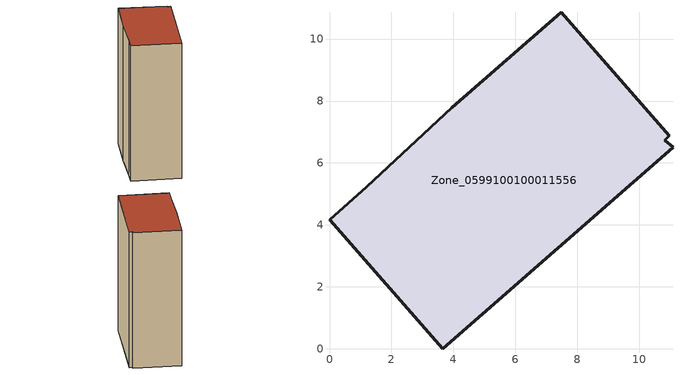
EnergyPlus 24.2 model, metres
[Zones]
Zone_0599100100011556
 floor ground (C_G): 10.81,6.73 11.09,6.51 3.66,0 0,4.17 1.2,5.23 3.95,7.78 7.47,10.87 10.97,6.88 z3.86
 wall outside (C_F): 10.97,6.88 7.47,10.87 3.95,7.78 1.2,5.23 0,4.17 3.66,0 11.09,6.51 10.81,6.73 10.97,6.88 z3.86:19.69
 roof outside (C_R): 11.09,6.51 10.81,6.73 10.97,6.88 7.47,10.87 3.95,7.78 1.2,5.23 0,4.17 3.66,0 z19.69
[BUILDING]
Pand.0599100100011556: North Axis=0; Terrain=City; Loads Convergence Tolerance Value=0.04; Temperature Convergence Tolerance Value=0.4; Solar Distribution=FullExterior; Maximum Number of Warmup Days=25; Minimum Number of Warmup Days=1
[Site:Location]
Rotterdam.The.Hague.AP_ZH_NLD Design_Conditions: Latitude=51.96; Longitude=4.45; Time Zone=1; Elevation=-4.5
[SITE:GROUNDTEMPERATURE:BUILDINGSURFACE]
18, 18, 18, 18, 18, 18, 18, 18, 18, 18, 18, 18
[MATERIAL] Thermal Absorptance=0.9; Solar Absorptance=0.7; Visible Absorptance=0.7
Name | Roughness | Thickness | Conductivity | Density | Specific Heat
G.TI.2015-2018 | MediumSmooth | 0.15 | 0.0428571 | 540 | 1210
F.TI.2015-2018 | Rough | 0.3 | 0.0666667 | 1920 | 840
R.TI.2015-2018 | MediumRough | 0.2 | 0.0333333 | 1500 | 1000
[CONSTRUCTION]
C_G: G.TI.2015-2018
C_F: F.TI.2015-2018
C_R: R.TI.2015-2018
[ZONE]
Zone_0599100100011556: Type=1; Multiplier=1; Ceiling Height=Autocalculate; Volume=Autocalculate; Floor Area=autocalculate; Part of Total Floor Area=Yes
[ZONEINFILTRATION:DESIGNFLOWRATE]
Infil_Zone_0599100100011556: Zone or ZoneList or Space or SpaceList=Zone_0599100100011556; Schedule=AlwaysOn; Design Flow Rate Calculation Method=Flow/Area; Flow Rate per Floor Area=0.0015; Constant Term Coefficient=1; Temperature Term Coefficient=0; Velocity Term Coefficient=0; Velocity Squared Term Coefficient=0
[HVACTEMPLATE:ZONE:IDEALLOADSAIRSYSTEM]
Zone_0599100100011556: Maximum Heating Supply Air Temperature=50; Minimum Cooling Supply Air Temperature=13; Maximum Heating Supply Air Humidity Ratio=0.0156; Minimum Cooling Supply Air Humidity Ratio=0.0077; Heating Limit=NoLimit; Cooling Limit=NoLimit; Dehumidification Control Type=ConstantSensibleHeatRatio; Cooling Sensible Heat Ratio=0.7; Dehumidification Setpoint=60; Humidification Control Type=None; Humidification Setpoint=30; Outdoor Air Method=None; Outdoor Air Flow Rate per Person=0.00944; Outdoor Air Flow Rate per Zone Floor Area=0; Outdoor Air Flow Rate per Zone=0; Demand Controlled Ventilation Type=None; Outdoor Air Economizer Type=NoEconomizer; Heat Recovery Type=None; Sensible Heat Recovery Effectiveness=0.7; Latent Heat Recovery Effectiveness=0.65
[ZONECONTROL:THERMOSTAT]
ThermostatControl_Zone_0599100100011556: Zone or ZoneList=Zone_0599100100011556; Control Type Schedule=DualSetpointControlType; Control 1=Thermostat_Zone_0599100100011556; Temperature Difference Between Cutout And Setpoint=0
[THERMOSTATSETPOINT:DUALSETPOINT]
Thermostat_Zone_0599100100011556: Heating Setpoint Temperature Schedule=HeatingSetpoint_Zone_0599100100011556; Cooling Setpoint Temperature Schedule=CoolingSetpoint_Zone_0599100100011556
[SCHEDULE:COMPACT]
HeatingSetpoint_Zone_0599100100011556: Through: 12/31, For: AllDays, Until: 24:00, 21
CoolingSetpoint_Zone_0599100100011556: Through: 12/31, For: AllDays, Until: 24:00, 24
DualSetpointControlType: Through: 12/31, For: AllDays, Until: 24:00, 4
AlwaysOn: Through: 12/31, For: AllDays, Until: 24:00, 1
